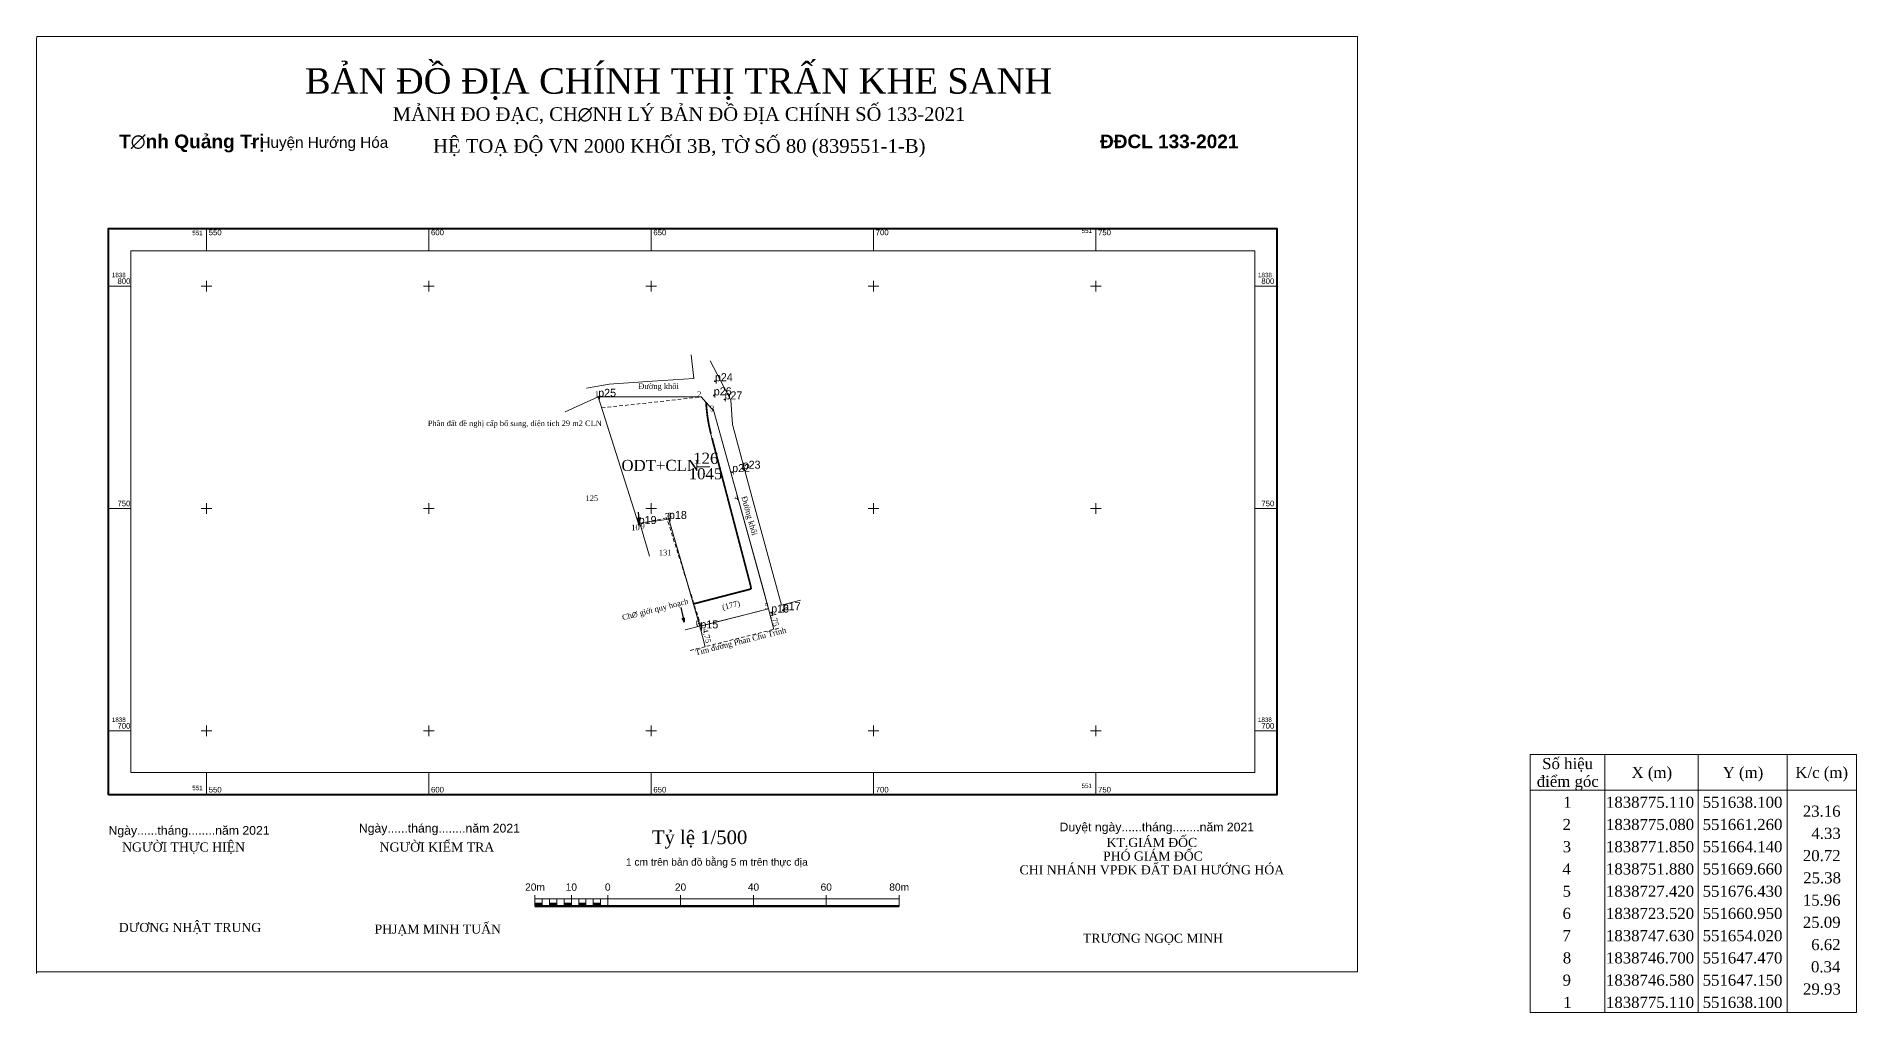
# Model space of a CAD drawing. Header units: metres. Extents: x 550442 to 551921, y 1838170 to 1839042.
# Drawn here: x 551511.8 to 551921.1, y 1838636.6 to 1838856.1 of the extents above; entities that cross this region are included whole.
import ezdxf
from ezdxf.enums import TextEntityAlignment as Align

# ---------------------------------------------------------------- set-up
doc = ezdxf.new("R2010")
doc.units = ezdxf.units.M
doc.header["$MEASUREMENT"] = 0
doc.linetypes.add('Chigioi', pattern=[15.256739, 0.256739, -15])
doc.linetypes.add('DGN Style 2', pattern=[1.3225, 0.7935, -0.529])
for name, color, linetype, lineweight in [('_hdatnghiatrang', 7, 'Continuous', 0), ('CONG CONG DVO', 7, 'Continuous', 0), ('D0 15_5', 7, 'Continuous', 0), ('D0 20_5', 7, 'Continuous', 0), ('D0 30', 7, 'Continuous', 0), ('D0 33', 7, 'Continuous', 0), ('D0 34', 7, 'Continuous', 0), ('D0 6_0', 7, 'Continuous', 0), ('D2', 7, 'Continuous', 0), ('D_ODOTHICU', 7, 'Continuous', 0), ('KICH THUOC', 7, 'Continuous', 0)]:
    doc.layers.add(name, color=color, linetype=linetype, lineweight=lineweight)
doc.styles.add('Style-FmSimple', font='FmSimple.shx')
doc.styles.add('Style-VHarial', font='VHarial.shx')
doc.styles.add('Style-VHarialb', font='VHarialb.shx')
doc.styles.add('Style-VHtime', font='VHtime.shx')
doc.styles.add('Style-Vnarial', font='Vnarial.shx')
doc.styles.add('Style-Vnarialb', font='Vnarialb.shx')
doc.styles.add('Style-Vntime', font='Vntime.shx')
doc.styles.add('Style-Vntimei', font='Vntimei.shx')
doc.dimstyles.get("Standard").update_dxf_attribs({"dimtxt": 0.18, "dimasz": 0.18, "dimexe": 0.18, "dimexo": 0.0625, "dimgap": 0.09, "dimtad": 0, "dimtih": 1, "dimtoh": 1, "dimdec": 4, "dimzin": 0, "dimdsep": 46, "dimtxsty": 'Standard', "dimcen": 0.09, "dimadec": 0, "dimazin": 0, "dimtfac": 1, "dimtdec": 4, "dimtofl": 0, "dimtmove": 0, "dimatfit": 3, "dimfxl": 1, "dimtolj": 1, "dimtzin": 0, "dimarcsym": 0})

# ---------------------------------------------------------------- blocks, each defined once
blk = doc.blocks.new('DDCT')
at = {"layer": 'D0 6_0', "color": 3, "linetype": 'Continuous', "lineweight": 30}
blk.add_point((0, 0), dxfattribs=at)
blk = doc.blocks.new('SHMIA')
at = {"layer": 'D2', "color": 2, "linetype": 'Continuous', "lineweight": 13, "style": 'Style-FmSimple'}
blk.add_text('p15', height=1.8, dxfattribs=at).set_placement((0, 0))
blk = doc.blocks.new('SHMIA_1')
at = {"layer": 'D2', "color": 2, "linetype": 'Continuous', "lineweight": 13, "style": 'Style-FmSimple'}
blk.add_text('p16', height=1.8, dxfattribs=at).set_placement((0, 0))
blk = doc.blocks.new('SHMIA_2')
at = {"layer": 'D2', "color": 2, "linetype": 'Continuous', "lineweight": 13, "style": 'Style-FmSimple'}
blk.add_text('p17', height=1.8, dxfattribs=at).set_placement((0, 0))
blk = doc.blocks.new('SHMIA_3')
at = {"layer": 'D2', "color": 2, "linetype": 'Continuous', "lineweight": 13, "style": 'Style-FmSimple'}
blk.add_text('p18', height=1.8, dxfattribs=at).set_placement((0, 0))
blk = doc.blocks.new('SHMIA_4')
at = {"layer": 'D2', "color": 7, "linetype": 'Continuous', "lineweight": 13, "style": 'Style-FmSimple'}
blk.add_text('p19', height=1.8, dxfattribs=at).set_placement((0, 0))
blk = doc.blocks.new('SHMIA_5')
at = {"layer": 'D2', "color": 2, "linetype": 'Continuous', "lineweight": 13, "style": 'Style-FmSimple'}
blk.add_text('p22', height=1.8, dxfattribs=at).set_placement((0, 0))
blk = doc.blocks.new('SHMIA_6')
at = {"layer": 'D2', "color": 2, "linetype": 'Continuous', "lineweight": 13, "style": 'Style-FmSimple'}
blk.add_text('p23', height=1.8, dxfattribs=at).set_placement((0, 0))
blk = doc.blocks.new('SHMIA_7')
at = {"layer": 'D2', "color": 2, "linetype": 'Continuous', "lineweight": 13, "style": 'Style-FmSimple'}
blk.add_text('p24', height=1.8, dxfattribs=at).set_placement((0, 0))
blk = doc.blocks.new('SHMIA_8')
at = {"layer": 'D2', "color": 2, "linetype": 'Continuous', "lineweight": 13, "style": 'Style-FmSimple'}
blk.add_text('p25', height=1.8, dxfattribs=at).set_placement((0, 0))
blk = doc.blocks.new('SHMIA_9')
at = {"layer": 'D2', "color": 2, "linetype": 'Continuous', "lineweight": 13, "style": 'Style-FmSimple'}
blk.add_text('p26', height=1.8, dxfattribs=at).set_placement((0, 0))
blk = doc.blocks.new('SHMIA_10')
at = {"layer": 'D2', "color": 2, "linetype": 'Continuous', "lineweight": 13, "style": 'Style-FmSimple'}
blk.add_text('p27', height=1.8, dxfattribs=at).set_placement((0, 0))
blk = doc.blocks.new('TerminatorOpen_0.5')
at = {"color": 0, "linetype": 'ByBlock', "lineweight": -2}
for q in [(-1, 0.25), (-1, 0), (-1, -0.25)]:
    blk.add_line((0, 0), q, dxfattribs=at)

msp = doc.modelspace()

# ---------------------------------------------------------------- linework, layer by layer
at = {"layer": '_hdatnghiatrang', "color": 2, "linetype": 'Continuous', "lineweight": 0}
msp.add_line((551638.1, 1838775.11), (551661.26, 1838775.08), dxfattribs=at)
at = {"layer": '_hdatnghiatrang', "color": 1, "linetype": 'DGN Style 2', "lineweight": 0}
msp.add_line((551638.89, 1838772.61), (551661.26, 1838775.08), dxfattribs=at)
at = {"layer": '_hdatnghiatrang', "color": 1, "linetype": 'Continuous', "lineweight": 0}
for p, q in [((551664.14, 1838771.85), (551675.19, 1838731.92)), ((551660.36, 1838759.34), (551663.23, 1838759.34)), ((551647.15, 1838746.58), (551647.47, 1838746.7)), ((551647.15, 1838746.58), (551647.47, 1838746.7)), ((551647.47, 1838746.7), (551654.02, 1838747.63)), ((551654.02, 1838747.63), (551659.55, 1838728.41)), ((551659.55, 1838728.41), (551659.67, 1838727.98)), ((551659.82, 1838727.45), (551660.95, 1838723.52)), ((551661.37, 1838723.63), (551676.43, 1838727.42))]:
    msp.add_line(p, q, dxfattribs=at)
at = {"layer": '_hdatnghiatrang', "color": 1, "linetype": 'DGN Style 2', "lineweight": 13}
for p, q in [((551653.51, 1838747.9), (551647.15, 1838746.58)), ((551661.21, 1838723.59), (551653.51, 1838747.9))]:
    msp.add_line(p, q, dxfattribs=at)
at = {"layer": 'CONG CONG DVO', "color": 30, "linetype": 'Continuous', "lineweight": 0}
msp.add_line((551663.69, 1838765.81), (551663.45, 1838766.76), dxfattribs=at)
at = {"layer": 'CONG CONG DVO', "color": 30, "linetype": 'Chigioi', "lineweight": 0, "ltscale": 0.2, "const_width": 0.4, "flags": 128}
msp.add_lwpolyline([(551662.46, 1838772.53), (551662.35, 1838773.86)], dxfattribs=at)
msp.add_lwpolyline([(551663.45, 1838766.76, -0.043097), (551662.46, 1838772.53)], format="xyb", dxfattribs=at)
at = {"layer": 'D0 15_5', "color": 1, "linetype": 'Continuous', "lineweight": 0}
msp.add_line((551661.26, 1838775.08), (551664.14, 1838771.85), dxfattribs=at)
at = {"layer": 'D0 20_5', "color": 1, "linetype": 'Continuous', "lineweight": 0}
for p, q in [((551659.58, 1838779.22), (551658.98, 1838784.51)), ((551659.58, 1838779.22), (551658.98, 1838784.51)), ((551667.94, 1838774.34), (551663.29, 1838783.2)), ((551667.94, 1838774.34), (551663.29, 1838783.2)), ((551640.55, 1838777.93), (551635.44, 1838777.08)), ((551640.55, 1838777.93), (551635.44, 1838777.08)), ((551650.3, 1838778.59), (551640.55, 1838777.93)), ((551650.3, 1838778.59), (551640.55, 1838777.93)), ((551659.58, 1838779.22), (551650.3, 1838778.59)), ((551659.58, 1838779.22), (551650.3, 1838778.59)), ((551638.1, 1838775.11), (551630.64, 1838771.7)), ((551638.1, 1838775.11), (551647.15, 1838746.58)), ((551638.1, 1838775.11), (551647.15, 1838746.58)), ((551668.27, 1838768.86), (551667.94, 1838774.34)), ((551668.27, 1838768.86), (551667.94, 1838774.34)), ((551668.27, 1838768.86), (551672.75, 1838752.36)), ((551668.27, 1838768.86), (551672.75, 1838752.36)), ((551672.75, 1838752.36), (551679.31, 1838728.24)), ((551672.75, 1838752.36), (551679.31, 1838728.24)), ((551647.47, 1838746.7), (551649.65, 1838739.29)), ((551679.31, 1838728.24), (551683.62, 1838729.39)), ((551657.47, 1838724.41), (551656.72, 1838727.77)), ((551677.59, 1838722.81), (551676.43, 1838727.42)), ((551657.65, 1838722.69), (551661.21, 1838723.59)), ((551662.12, 1838718.92), (551660.95, 1838723.52)), ((551661.2, 1838723.59), (551661.37, 1838723.63))]:
    msp.add_line(p, q, dxfattribs=at)
at = {"layer": 'D0 20_5', "color": 1, "linetype": 'DGN Style 2', "lineweight": 0}
for p, q in [((551662.53, 1838719.02), (551678.95, 1838723.15)), ((551658.81, 1838718.08), (551662.53, 1838719.02))]:
    msp.add_line(p, q, dxfattribs=at)
at = {"layer": 'D0 30', "color": 1, "linetype": 'Continuous', "lineweight": 0, "flags": 128}
msp.add_lwpolyline([(551511.85, 1838856.14), (551808.85, 1838856.14), (551808.85, 1838855.82), (551808.85, 1838645.82), (551808.85, 1838645.82), (551511.85, 1838645.82), (551511.76, 1838645.45), (551511.76, 1838855.45), (551511.85, 1838856.14)], close=True, dxfattribs=at)
at = {"layer": 'D0 33', "color": 230, "linetype": 'Continuous', "lineweight": 13}
for p, q in [((551623.88, 1838660.58), (551623.88, 1838663.03)), ((551632.07, 1838660.58), (551632.07, 1838663.03)), ((551640.26, 1838660.58), (551640.26, 1838663.03)), ((551656.64, 1838660.58), (551656.64, 1838663.03)), ((551673.02, 1838660.58), (551673.02, 1838663.03)), ((551689.4, 1838660.58), (551689.4, 1838663.03)), ((551705.78, 1838660.58), (551705.78, 1838663.03)), ((551623.88, 1838662.21), (551705.78, 1838662.21)), ((551625.52, 1838660.58), (551625.52, 1838662.21)), ((551627.16, 1838660.58), (551627.16, 1838662.21)), ((551628.8, 1838660.58), (551628.8, 1838662.21)), ((551630.44, 1838660.58), (551630.44, 1838662.21)), ((551633.71, 1838660.58), (551633.71, 1838662.21)), ((551635.35, 1838660.58), (551635.35, 1838662.21)), ((551636.99, 1838660.58), (551636.99, 1838662.21)), ((551638.63, 1838660.58), (551638.63, 1838662.21))]:
    msp.add_line(p, q, dxfattribs=at)
at = {"layer": 'D0 33', "color": 230, "linetype": 'Continuous', "lineweight": 53}
msp.add_line((551623.88, 1838660.58), (551705.78, 1838660.58), dxfattribs=at)
at = {"layer": 'D0 33', "color": 230, "linetype": 'Continuous', "lineweight": 0}
for points in [[(551623.88, 1838660.58), (551625.52, 1838660.58), (551623.88, 1838661.4), (551625.52, 1838661.4)], [(551627.16, 1838660.58), (551628.8, 1838660.58), (551627.16, 1838661.4), (551628.8, 1838661.4)], [(551630.44, 1838660.58), (551632.07, 1838660.58), (551630.44, 1838661.4), (551632.07, 1838661.4)], [(551633.71, 1838660.58), (551635.35, 1838660.58), (551633.71, 1838661.4), (551635.35, 1838661.4)], [(551636.99, 1838660.58), (551638.63, 1838660.58), (551636.99, 1838661.4), (551638.63, 1838661.4)]]:
    msp.add_solid(points, dxfattribs=at)
at = {"layer": 'D0 34', "color": 1, "linetype": 'Continuous', "lineweight": 0}
for p, q in [((551647.15, 1838746.58), (551638.1, 1838775.11)), ((551664.14, 1838771.85), (551675.19, 1838731.92)), ((551647.47, 1838746.7), (551647.15, 1838746.58)), ((551654.02, 1838747.63), (551647.47, 1838746.7)), ((551659.51, 1838728.54), (551654.02, 1838747.63)), ((551660.95, 1838723.52), (551659.51, 1838728.54)), ((551675.19, 1838731.92), (551676.43, 1838727.42)), ((551676.43, 1838727.42), (551660.95, 1838723.52))]:
    msp.add_line(p, q, dxfattribs=at)
at = {"layer": 'D0 34', "color": 1, "linetype": 'Continuous', "lineweight": 0, "flags": 128}
msp.add_lwpolyline([(551638.1, 1838775.11), (551661.26, 1838775.08), (551664.14, 1838771.85), (551669.66, 1838751.88), (551676.43, 1838727.42), (551660.95, 1838723.52), (551654.02, 1838747.63), (551647.47, 1838746.7), (551647.15, 1838746.58), (551638.1, 1838775.11)], close=True, dxfattribs=at)
at = {"layer": 'D_ODOTHICU', "color": 30, "linetype": 'Chigioi', "lineweight": 0, "ltscale": 0.2, "const_width": 0.4, "flags": 128}
for points in [[(551672.31, 1838732.9), (551663.69, 1838765.81)], [(551659.51, 1838728.54), (551672.48, 1838731.9)]]:
    msp.add_lwpolyline(points, dxfattribs=at)
msp.add_lwpolyline([(551672.48, 1838731.9, 0.042518), (551672.31, 1838732.9)], format="xyb", dxfattribs=at)
at = {"layer": 'KICH THUOC', "color": 7, "linetype": 'Continuous', "lineweight": 0}
for p, q in [((551550, 1838807.95), (551550, 1838812.95)), ((551600, 1838807.95), (551600, 1838812.95)), ((551650, 1838807.95), (551650, 1838812.95)), ((551700, 1838807.95), (551700, 1838812.95)), ((551750, 1838807.95), (551750, 1838812.95)), ((551527.99, 1838800), (551532.99, 1838800)), ((551548.8, 1838800), (551551.2, 1838800)), ((551550, 1838798.8), (551550, 1838801.2)), ((551598.8, 1838800), (551601.2, 1838800)), ((551600, 1838798.8), (551600, 1838801.2)), ((551648.8, 1838800), (551651.2, 1838800)), ((551650, 1838798.8), (551650, 1838801.2)), ((551698.8, 1838800), (551701.2, 1838800)), ((551700, 1838798.8), (551700, 1838801.2)), ((551748.8, 1838800), (551751.2, 1838800)), ((551750, 1838798.8), (551750, 1838801.2)), ((551785.73, 1838800), (551790.73, 1838800)), ((551527.99, 1838750), (551532.99, 1838750)), ((551548.8, 1838750), (551551.2, 1838750)), ((551550, 1838748.8), (551550, 1838751.2)), ((551598.8, 1838750), (551601.2, 1838750)), ((551600, 1838748.8), (551600, 1838751.2)), ((551648.8, 1838750), (551651.2, 1838750)), ((551650, 1838748.8), (551650, 1838751.2)), ((551698.8, 1838750), (551701.2, 1838750)), ((551700, 1838748.8), (551700, 1838751.2)), ((551748.8, 1838750), (551751.2, 1838750)), ((551750, 1838748.8), (551750, 1838751.2)), ((551785.73, 1838750), (551790.73, 1838750)), ((551527.99, 1838700), (551532.99, 1838700)), ((551548.8, 1838700), (551551.2, 1838700)), ((551550, 1838698.8), (551550, 1838701.2)), ((551598.8, 1838700), (551601.2, 1838700)), ((551600, 1838698.8), (551600, 1838701.2)), ((551648.8, 1838700), (551651.2, 1838700)), ((551650, 1838698.8), (551650, 1838701.2)), ((551698.8, 1838700), (551701.2, 1838700)), ((551700, 1838698.8), (551700, 1838701.2)), ((551748.8, 1838700), (551751.2, 1838700)), ((551750, 1838698.8), (551750, 1838701.2)), ((551785.73, 1838700), (551790.73, 1838700)), ((551864.49, 1838694.65), (551864.49, 1838636.65)), ((551885.49, 1838694.65), (551885.49, 1838636.65)), ((551905.49, 1838694.65), (551905.49, 1838636.65)), ((551550, 1838685.65), (551550, 1838690.65)), ((551600, 1838685.65), (551600, 1838690.65)), ((551650, 1838685.65), (551650, 1838690.65)), ((551700, 1838685.65), (551700, 1838690.65)), ((551750, 1838685.65), (551750, 1838690.65)), ((551847.69, 1838686.65), (551921.09, 1838686.65))]:
    msp.add_line(p, q, dxfattribs=at)
at = {"layer": 'KICH THUOC', "color": 7, "linetype": 'Continuous', "lineweight": 40, "flags": 128}
msp.add_lwpolyline([(551527.99, 1838685.65), (551527.99, 1838812.95), (551790.73, 1838812.95), (551790.73, 1838685.65), (551527.99, 1838685.65)], close=True, dxfattribs=at)
at = {"layer": 'KICH THUOC', "color": 7, "linetype": 'Continuous', "lineweight": 13, "flags": 128}
msp.add_lwpolyline([(551532.99, 1838690.65), (551532.99, 1838807.95), (551785.73, 1838807.95), (551785.73, 1838690.65), (551532.99, 1838690.65)], close=True, dxfattribs=at)
msp.add_lwpolyline([(551532.99, 1838690.65), (551532.99, 1838807.95), (551785.73, 1838807.95), (551785.73, 1838690.65), (551532.99, 1838690.65)], close=True, dxfattribs=at)
at = {"layer": 'KICH THUOC', "color": 7, "linetype": 'Continuous', "lineweight": 0, "flags": 128}
msp.add_lwpolyline([(551847.69, 1838694.65), (551921.09, 1838694.65), (551921.09, 1838636.65), (551847.69, 1838636.65), (551847.69, 1838694.65)], close=True, dxfattribs=at)

# ---------------------------------------------------------------- block references
at = {"layer": 'D0 20_5', "color": 7, "linetype": 'Continuous', "lineweight": 0, "xscale": 1.25, "yscale": 1.25, "zscale": 1.25, "rotation": 275.1311652818601}
msp.add_blockref('TerminatorOpen_0.5', (551647.4, 1838746.69), dxfattribs=at)
at = {"layer": 'D0 6_0', "color": 3, "linetype": 'Continuous', "lineweight": 30}
for p in [(551664.34, 1838778.61), (551638.1, 1838775.11), (551664.09, 1838775.44), (551666.49, 1838774.53), (551668.22, 1838758.17), (551670.59, 1838758.94), (551647.21, 1838746.5), (551654.02, 1838747.64), (551677, 1838726.6), (551679.59, 1838727.11), (551661.09, 1838723.04)]:
    msp.add_blockref('DDCT', p, dxfattribs=at)
at = {"layer": 'D2', "color": 2, "linetype": 'Continuous', "lineweight": 13}
for name, p in [('SHMIA_9', (551664.09, 1838775.44)), ('SHMIA_7', (551664.34, 1838778.61)), ('SHMIA_8', (551638.1, 1838775.11)), ('SHMIA_10', (551666.49, 1838774.53)), ('SHMIA_6', (551670.59, 1838758.94)), ('SHMIA_5', (551668.22, 1838758.17)), ('SHMIA_3', (551654.02, 1838747.64)), ('SHMIA_1', (551677, 1838726.6)), ('SHMIA_2', (551679.59, 1838727.11)), ('SHMIA', (551661.09, 1838723.04))]:
    msp.add_blockref(name, p, dxfattribs=at)
at = {"layer": 'D2', "color": 7, "linetype": 'Continuous', "lineweight": 13}
msp.add_blockref('SHMIA_4', (551647.21, 1838746.5), dxfattribs=at)

# ---------------------------------------------------------------- texts
at = {"layer": '_hdatnghiatrang', "color": 7, "linetype": 'Continuous', "lineweight": 13, "style": 'Style-Vntime'}
msp.add_text('PhÇn ®Êt ®Ò nghÞ cÊp bæ sung, diÖn tÝch 29 m2 CLN', height=1.25, dxfattribs=at).set_placement((551619.35, 1838769.15), align=Align.MIDDLE_CENTER)
at = {"layer": 'D0 20_5', "color": 1, "linetype": 'Continuous', "lineweight": 0, "style": 'Style-Vntime'}
msp.add_text('§\xadêng khèi', height=1.25, dxfattribs=at).set_placement((551651.68, 1838777.49), align=Align.MIDDLE_CENTER)
for s, p in [('125', (551636.67, 1838752.95)), ('125', (551636.67, 1838752.95)), ('131', (551653.17, 1838740.72)), ('131', (551653.17, 1838740.72))]:
    msp.add_text(s, height=1.25, dxfattribs=at).set_placement(p, align=Align.TOP_CENTER)
for s, rotation, p in [('§\xadêng khèi', 285.5424, (551671.51, 1838748.21)), ('Ch∅ giíi quy ho¹ch', 14.1386, (551651.07, 1838726.73)), ('4.75', 284.1239, (551677.15, 1838724.96)), ('Tim ®\xadêng Phan Chu Trinh', 14.1386, (551670.29, 1838719.53)), ('Tim ®\xadêng Phan Chu Trinh', 14.1386, (551670.29, 1838719.53)), ('4.75', 284.2705, (551661.9, 1838721.22))]:
    msp.add_text(s, height=1.25, rotation=rotation, dxfattribs=at).set_placement(p, align=Align.CENTER)
at = {"layer": 'D0 33', "color": 230, "linetype": 'Continuous', "lineweight": 0}
for s, height, style, p in [('b¶n ®å ®Þa chÝnh thÞ trÊn Khe Sanh', 5.73, 'Style-VHtime', (551656.18, 1838843.27)), ('M¶NH ®o ®¹c, ch∅nh lý b¶n ®å ®ÞA CHÝNH Sè 133-2021', 3.06, 'Style-VHtime', (551656.28, 1838837.15)), ('Ng\xadêi thùc hiÖn', 2.0472, 'Style-VHtime', (551544.85, 1838672.85)), ('Ng\xadêi kiÓm tra', 2.0472, 'Style-VHtime', (551601.83, 1838672.85)), ('KT.gi¸m ®èc', 2.04, 'Style-VHtime', (551762.61, 1838673.89)), ('phã gi¸m ®èc', 2.04, 'Style-VHtime', (551762.85, 1838670.83)), ('chi nh¸nh vp®k ®Êt ®ai h\xadíng hãa', 2.05, 'Style-VHtime', (551762.61, 1838667.73)), ('20m', 1.638, 'Style-Vnarial', (551623.89, 1838664.05)), ('10', 1.638, 'Style-Vnarial', (551632.06, 1838664.05)), ('0', 1.64, 'Style-Vnarial', (551640.25, 1838664.05)), ('20', 1.638, 'Style-Vnarial', (551656.62, 1838664.05)), ('40', 1.638, 'Style-Vnarial', (551673.02, 1838664.05)), ('60', 1.638, 'Style-Vnarial', (551689.38, 1838664.05)), ('80m', 1.638, 'Style-Vnarial', (551705.79, 1838664.05)), ('D\xad¬ng NhËt Trung', 2.04, 'Style-VHtime', (551546.3, 1838654.77)), ('Phj¹m Minh TuÊn', 2.04, 'Style-VHtime', (551602.02, 1838654.41)), ('Tr\xad¬ng Ngäc Minh', 2.04, 'Style-VHtime', (551762.86, 1838652.35))]:
    msp.add_text(s, height=height, dxfattribs=dict(at, style=style)).set_placement(p, align=Align.CENTER)
for s, height, style, p in [('T∅nh Qu¶ng TrÞ ', 3.0782, 'Style-Vnarialb', (551530.35, 1838831.01)), ('- HuyÖn H\xadíng Hãa', 2.456, 'Style-Vnarial', (551559.83, 1838831.09))]:
    msp.add_text(s, height=height, dxfattribs=dict(at, style=style)).set_placement(p)
at = {"layer": 'D0 33', "color": 1, "linetype": 'Continuous', "lineweight": 0, "style": 'Style-VHtime'}
msp.add_text('HÖ TO¹ ®é VN 2000 Khèi 3B, tê sè 80 (839551-1-b)', height=3.08, dxfattribs=at).set_placement((551656.33, 1838829.97), align=Align.CENTER)
at = {"layer": 'D0 33', "color": 230, "linetype": 'Continuous', "lineweight": 0, "style": 'Style-VHarialb'}
msp.add_text(' ®®cl 133-2021', height=3.06, dxfattribs=at).set_placement((551782.07, 1838831.01), align=Align.RIGHT)
at = {"layer": 'D0 33', "color": 230, "linetype": 'Continuous', "lineweight": 0}
for s, height, style, p in [('Ngµy......th¸ng........n¨m 2021', 1.9679, 'Style-Vnarial', (551602.39, 1838679.1)), ('DuyÖt ngµy......th¸ng........n¨m 2021', 1.9699, 'Style-Vnarial', (551763.72, 1838679.36)), ('Ngµy......th¸ng........n¨m 2021', 1.9679, 'Style-Vnarial', (551546.09, 1838678.6)), ('Tû lÖ 1/500', 3.08, 'Style-Vntime', (551660.91, 1838677.61)), ('1 cm trªn b¶n ®å b»ng 5 m trªn thùc ®Þa', 1.64, 'Style-Vnarial', (551664.78, 1838671.33))]:
    msp.add_text(s, height=height, dxfattribs=dict(at, style=style)).set_placement(p, align=Align.TOP_CENTER)
at = {"layer": 'D0 34', "color": 1, "linetype": 'Continuous', "lineweight": 0, "style": 'Style-Vntime'}
for s, p in [('ODT+CLN', (551652.05, 1838760.93)), ('126', (551662.3, 1838762.54)), ('1045', (551662.23, 1838759.06))]:
    msp.add_text(s, height=2.5, dxfattribs=at).set_placement(p, align=Align.TOP_CENTER)
at = {"layer": 'KICH THUOC', "color": 7, "linetype": 'Continuous', "lineweight": 0}
for s, height, style, p in [('551', 1, 'Style-Vnarial', (551549.15, 1838811.45)), ('551', 1, 'Style-Vnarial', (551749.15, 1838811.95)), (' 1', 1.25, 'Style-Vntime', (551638.28, 1838775.11)), (' 2', 1.25, 'Style-Vntime', (551661.31, 1838775.08)), (' 3', 1.25, 'Style-Vntime', (551664.22, 1838771.85)), (' 4', 1.25, 'Style-Vntime', (551669.68, 1838751.88)), (' 7', 1.25, 'Style-Vntime', (551654.05, 1838747.63)), (' 8', 1.25, 'Style-Vntime', (551654.63, 1838747.81)), (' 10', 1.25, 'Style-Vntime', (551647.43, 1838745.12)), (' 9', 1.25, 'Style-Vntime', (551648.58, 1838745.47)), (' 5', 1.25, 'Style-Vntime', (551676.48, 1838727.42)), (' 6', 1.25, 'Style-Vntime', (551661, 1838723.52)), (' 7', 1.25, 'Style-Vntime', (551660.98, 1838723.52)), ('551', 1, 'Style-VHarial', (551549.15, 1838686.65)), ('551', 1, 'Style-Vnarial', (551749.15, 1838687.15))]:
    msp.add_text(s, height=height, dxfattribs=dict(at, style=style)).set_placement(p, align=Align.RIGHT)
at = {"layer": 'KICH THUOC', "color": 7, "linetype": 'Continuous', "lineweight": 0, "style": 'Style-Vnarial'}
for s, height, p in [('550', 1.25, (551550.5, 1838811.45)), ('600', 1.25, (551600.5, 1838811.45)), ('650', 1.25, (551650.5, 1838811.45)), ('700', 1.25, (551700.5, 1838811.45)), ('750', 1.25, (551750.5, 1838811.45)), ('1838', 1, (551528.74, 1838802)), ('800', 1.25, (551529.99, 1838800.5)), ('1838', 1, (551786.48, 1838802)), ('800', 1.25, (551787.23, 1838800.5)), ('750', 1.25, (551529.99, 1838750.5)), ('750', 1.25, (551787.23, 1838750.5)), ('1838', 1, (551528.74, 1838702)), ('700', 1.25, (551529.99, 1838700.5)), ('1838', 1, (551786.48, 1838702)), ('700', 1.25, (551787.23, 1838700.5)), ('550', 1.25, (551550.5, 1838686.15)), ('600', 1.25, (551600.5, 1838686.15)), ('650', 1.25, (551650.5, 1838686.15)), ('700', 1.25, (551700.5, 1838686.15)), ('750', 1.25, (551750.5, 1838686.15))]:
    msp.add_text(s, height=height, dxfattribs=at).set_placement(p)
at = {"layer": 'KICH THUOC', "color": 1, "linetype": 'Continuous', "lineweight": 0, "style": 'Style-Vntime'}
msp.add_text('(177)', height=1.25, rotation=14.1386, dxfattribs=at).set_placement((551668.12, 1838727.65), align=Align.CENTER)
at = {"layer": 'KICH THUOC', "color": 7, "linetype": 'Continuous', "lineweight": 0, "style": 'Style-Vntime'}
for s, p in [('Sè hiÖu', (551856.1, 1838692.65)), ('X (m)', (551875.04, 1838690.65)), ('Y (m)', (551895.54, 1838690.65)), ('K/c (m)', (551913.24, 1838690.65)), ('®iÓm gãc', (551856.14, 1838688.65)), (' 1', (551855.57, 1838683.95)), ('1838775.110', (551874.64, 1838683.95)), ('551638.100', (551895.44, 1838683.95)), (' 2', (551855.44, 1838678.95)), ('1838775.080', (551874.64, 1838678.95)), ('551661.260', (551895.44, 1838678.95)), (' 3', (551855.47, 1838673.95)), ('1838771.850', (551874.64, 1838673.95)), ('551664.140', (551895.44, 1838673.95)), (' 4', (551855.41, 1838668.95)), ('1838751.880', (551874.64, 1838668.95)), ('551669.660', (551895.44, 1838668.95)), (' 5', (551855.44, 1838663.95)), ('1838727.420', (551874.64, 1838663.95)), ('551676.430', (551895.44, 1838663.95)), (' 6', (551855.44, 1838658.95)), ('1838723.520', (551874.64, 1838658.95)), ('551660.950', (551895.44, 1838658.95)), (' 7', (551855.42, 1838653.95)), ('1838747.630', (551874.64, 1838653.95)), ('551654.020', (551895.44, 1838653.95)), (' 8', (551855.49, 1838648.95)), ('1838746.700', (551874.64, 1838648.95)), ('551647.470', (551895.44, 1838648.95)), (' 9', (551855.44, 1838643.95)), ('1838746.580', (551874.64, 1838643.95)), ('551647.150', (551895.44, 1838643.95)), (' 1', (551855.57, 1838638.95)), ('1838775.110', (551874.64, 1838638.95)), ('551638.100', (551895.44, 1838638.95))]:
    msp.add_text(s, height=2.5, dxfattribs=at).set_placement(p, align=Align.MIDDLE_CENTER)
for s, p in [('23.16', (551917.49, 1838681.95)), ('4.33', (551917.53, 1838676.95)), ('20.72', (551917.5, 1838671.95)), ('25.38', (551917.58, 1838666.95)), ('15.96', (551917.49, 1838661.95)), ('25.09', (551917.49, 1838656.95)), ('6.62', (551917.49, 1838651.95)), ('0.34', (551917.44, 1838646.95)), ('29.93', (551917.54, 1838641.95))]:
    msp.add_text(s, height=2.5, dxfattribs=at).set_placement(p, align=Align.MIDDLE_RIGHT)

# ---------------------------------------------------------------- leaders
at = {"layer": 'D0 20_5', "color": 7, "linetype": 'Continuous', "lineweight": 0}
msp.add_leader([(551647.4, 1838746.69), (551647.18, 1838749.14)], dimstyle='Standard', override={"dimtxt": 1.25, "dimasz": 1.25, "dimgap": 0, "dimtxsty": 'Style-Vntime', "dimldrblk": 'TerminatorOpen_0.5'}, dxfattribs=at)
at = {"layer": 'D0 20_5', "color": 1, "linetype": 'Continuous', "lineweight": 0}
msp.add_leader([(551657.47, 1838724.41), (551656.72, 1838727.77)], dimstyle='Standard', override={"dimtxt": 1, "dimasz": 1, "dimgap": 0, "dimtxsty": 'Style-Vntimei', "dimldrblk": 'TerminatorOpen_0.5'}, dxfattribs=at)

doc.saveas('drawing.dxf')
